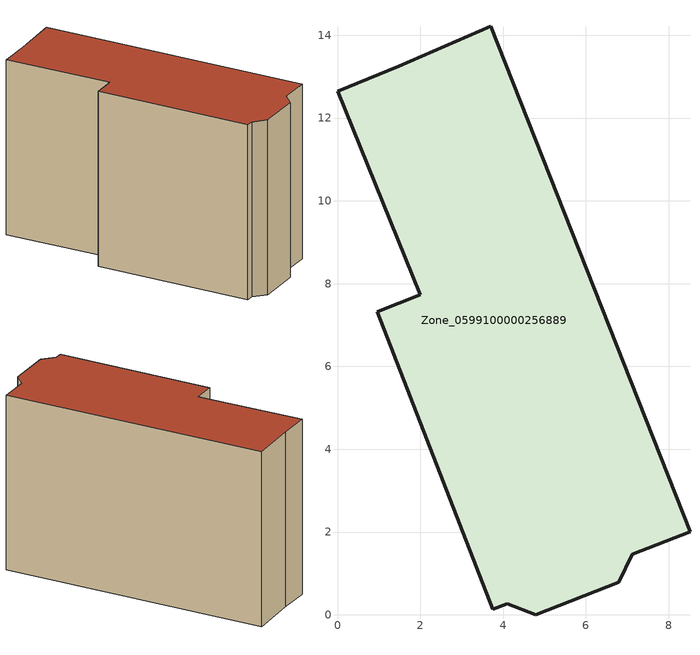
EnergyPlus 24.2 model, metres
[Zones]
Zone_0599100000256889
 floor ground (C_G): 3.7,14.22 8.51,2.01 7.11,1.46 6.79,0.79 4.79,0 4.09,0.27 3.75,0.14 0.96,7.32 2,7.74 0,12.65 1.48,13.25 z0
 wall outside (C_F): 1.48,13.25 0,12.65 2,7.74 0.96,7.32 3.75,0.14 4.09,0.27 4.79,0 6.79,0.79 7.11,1.46 8.51,2.01 3.7,14.22 1.48,13.25 z0:8.65
 roof outside (C_R): 8.51,2.01 3.7,14.22 1.48,13.25 0,12.65 2,7.74 0.96,7.32 3.75,0.14 4.09,0.27 4.79,0 6.79,0.79 7.11,1.46 z8.65
[BUILDING]
Pand.0599100000256889: North Axis=0; Terrain=City; Loads Convergence Tolerance Value=0.04; Temperature Convergence Tolerance Value=0.4; Solar Distribution=FullExterior; Maximum Number of Warmup Days=25; Minimum Number of Warmup Days=1
[Site:Location]
Rotterdam.The.Hague.AP_ZH_NLD Design_Conditions: Latitude=51.96; Longitude=4.45; Time Zone=1; Elevation=-4.5
[SITE:GROUNDTEMPERATURE:BUILDINGSURFACE]
18, 18, 18, 18, 18, 18, 18, 18, 18, 18, 18, 18
[MATERIAL] Thermal Absorptance=0.9; Solar Absorptance=0.7; Visible Absorptance=0.7
Name | Roughness | Thickness | Conductivity | Density | Specific Heat
G.TC.1946 | MediumSmooth | 0.15 | 1 | 540 | 1210
F.TC.1946 | Rough | 0.3 | 0.857143 | 1920 | 840
R.TC.1946 | MediumRough | 0.2 | 0.909091 | 1500 | 1000
[CONSTRUCTION]
C_G: G.TC.1946
C_F: F.TC.1946
C_R: R.TC.1946
[ZONE]
Zone_0599100000256889: Type=1; Multiplier=1; Ceiling Height=Autocalculate; Volume=Autocalculate; Floor Area=autocalculate; Part of Total Floor Area=Yes
[ZONEINFILTRATION:DESIGNFLOWRATE]
Infil_Zone_0599100000256889: Zone or ZoneList or Space or SpaceList=Zone_0599100000256889; Schedule=AlwaysOn; Design Flow Rate Calculation Method=Flow/Area; Flow Rate per Floor Area=0.003; Constant Term Coefficient=1; Temperature Term Coefficient=0; Velocity Term Coefficient=0; Velocity Squared Term Coefficient=0
[HVACTEMPLATE:ZONE:IDEALLOADSAIRSYSTEM]
Zone_0599100000256889: Maximum Heating Supply Air Temperature=50; Minimum Cooling Supply Air Temperature=13; Maximum Heating Supply Air Humidity Ratio=0.0156; Minimum Cooling Supply Air Humidity Ratio=0.0077; Heating Limit=NoLimit; Cooling Limit=NoLimit; Dehumidification Control Type=ConstantSensibleHeatRatio; Cooling Sensible Heat Ratio=0.7; Dehumidification Setpoint=60; Humidification Control Type=None; Humidification Setpoint=30; Outdoor Air Method=None; Outdoor Air Flow Rate per Person=0.00944; Outdoor Air Flow Rate per Zone Floor Area=0; Outdoor Air Flow Rate per Zone=0; Demand Controlled Ventilation Type=None; Outdoor Air Economizer Type=NoEconomizer; Heat Recovery Type=None; Sensible Heat Recovery Effectiveness=0.7; Latent Heat Recovery Effectiveness=0.65
[ZONECONTROL:THERMOSTAT]
ThermostatControl_Zone_0599100000256889: Zone or ZoneList=Zone_0599100000256889; Control Type Schedule=DualSetpointControlType; Control 1=Thermostat_Zone_0599100000256889; Temperature Difference Between Cutout And Setpoint=0
[THERMOSTATSETPOINT:DUALSETPOINT]
Thermostat_Zone_0599100000256889: Heating Setpoint Temperature Schedule=HeatingSetpoint_Zone_0599100000256889; Cooling Setpoint Temperature Schedule=CoolingSetpoint_Zone_0599100000256889
[SCHEDULE:COMPACT]
HeatingSetpoint_Zone_0599100000256889: Through: 12/31, For: AllDays, Until: 24:00, 21
CoolingSetpoint_Zone_0599100000256889: Through: 12/31, For: AllDays, Until: 24:00, 24
DualSetpointControlType: Through: 12/31, For: AllDays, Until: 24:00, 4
AlwaysOn: Through: 12/31, For: AllDays, Until: 24:00, 1
